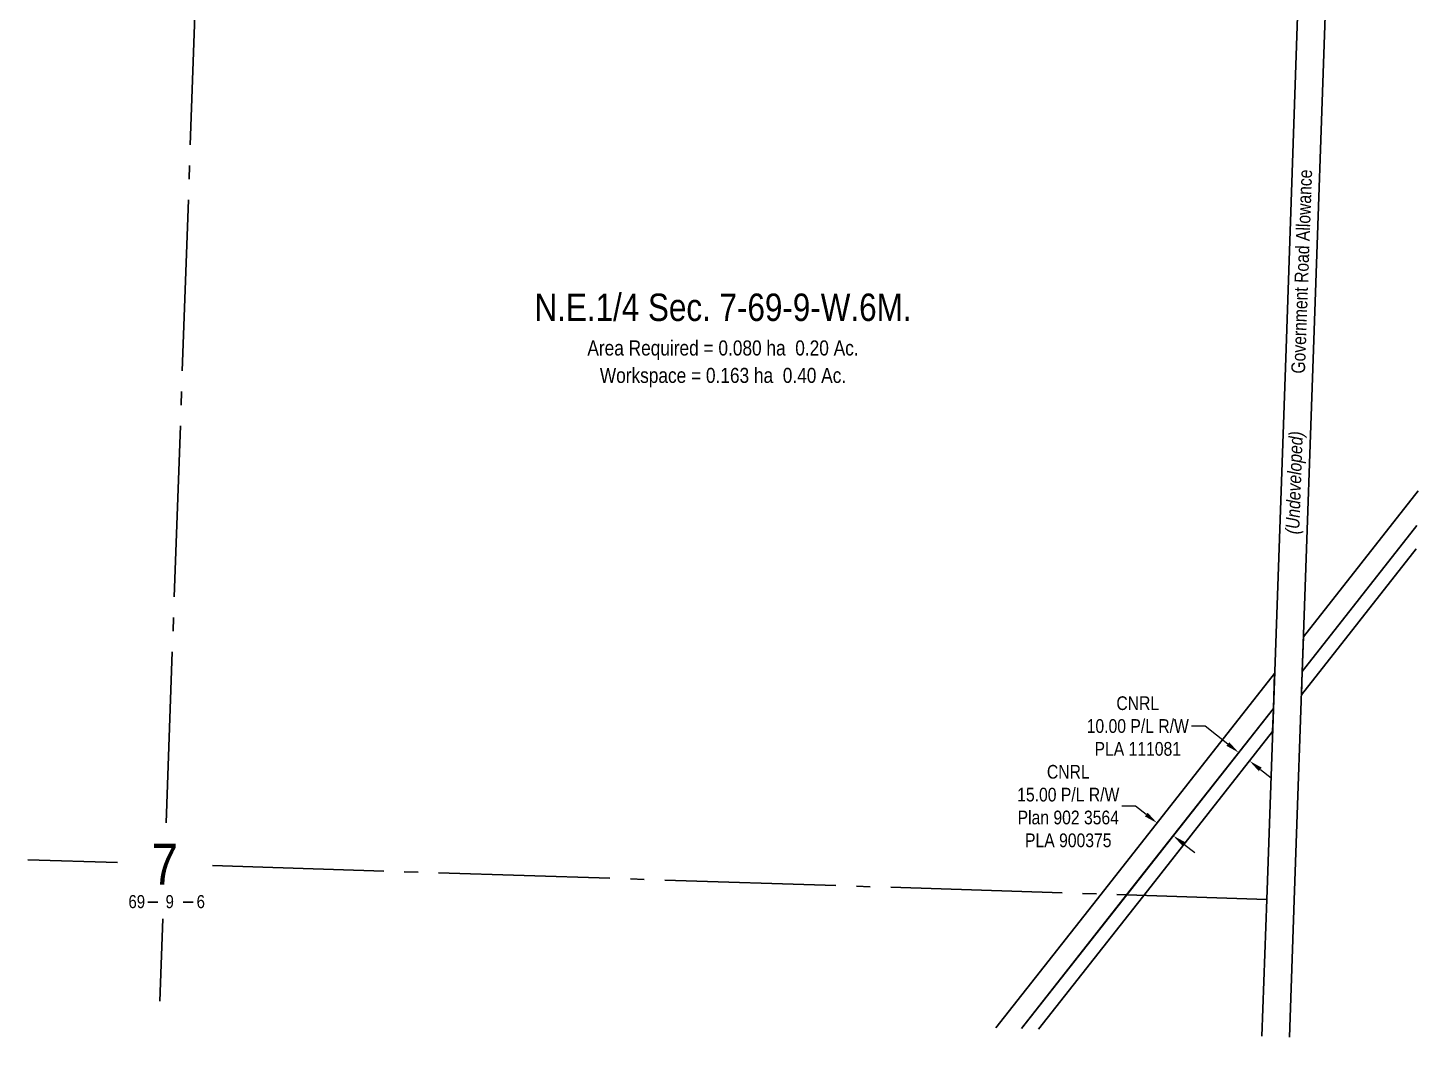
# Model space of a CAD drawing. Extents: x 345928 to 349876, y 6092726 to 6096361.
# Drawn here: x 348749 to 349763, y 6092726 to 6093462 of the extents above; entities that cross this region are included whole.
import ezdxf
from ezdxf.enums import TextEntityAlignment as Align

# ---------------------------------------------------------------- set-up
doc = ezdxf.new("R2010")
doc.units = 0
doc.header["$LTSCALE"] = 5
doc.header["$PDSIZE"] = 0.5
doc.linetypes.add('foc-QUARTERLINE', pattern=[33, 25, -3, 2, -3])
doc.layers.get('Defpoints').update_dxf_attribs({"color": 9})
for name, color, linetype in [('10', 1, 'Continuous'), ('9', 3, 'Continuous'), ('C-RW', 13, 'Continuous'), ('C-SYMBOL', 7, 'Continuous'), ('L-AREAREQUIRED', 7, 'Continuous'), ('L-AREAWORK', 7, 'Continuous'), ('L-QSEC', 8, 'foc-QUARTERLINE'), ('L-ROAD-T', 7, 'Continuous'), ('L-SEC', 7, 'Continuous'), ('L-SECLBL', 7, 'Continuous')]:
    doc.layers.add(name, color=color, linetype=linetype)
doc.layers.add('C-RW-T', color=13, linetype='Continuous', lineweight=9)
doc.layers.add('T-TEXT', color=48, linetype='Continuous', lineweight=18)
doc.styles.add('100L', font='ARIALN.TTF', dxfattribs={"height": 11})
doc.styles.add('175L', font='ARIALN.TTF', dxfattribs={"height": 20})
doc.styles.add('80CG', font='ARIALN.TTF', dxfattribs={"height": 10})
doc.styles.add('80L', font='ARIALN.TTF', dxfattribs={"height": 10})
doc.styles.add('80LS', font='ARIALNI.TTF', dxfattribs={"height": 10})
doc.styles.add('SIMPLEX', font='ARIALN.TTF')
doc.dimstyles.new('Compass 5 000', dxfattribs={"dimscale": 5, "dimtxt": 9, "dimasz": 2, "dimexe": 0.2, "dimexo": 0.0625, "dimgap": 0.5, "dimtad": 0, "dimtih": 1, "dimtoh": 1, "dimzin": 0, "dimdsep": 46, "dimtxsty": '80CG', "dimcen": 0.1, "dimse1": 1, "dimse2": 1, "dimclrd": 256, "dimclrt": 256, "dimaunit": 1, "dimadec": 4, "dimazin": 0, "dimtfac": 0.06, "dimtofl": 0, "dimtmove": 0, "dimatfit": 1, "dimfxl": 0.2, "dimtolj": 1, "dimtzin": 0, "dimlwd": -1, "dimarcsym": 0})

# ---------------------------------------------------------------- blocks, each defined once
blk = doc.blocks.new('L-SECLBL')
at = {"layer": '9', "color": 7}
for p, q in [((-5.1, -27.8), (-12.3, -27.8)), ((20.7, -27.8), (13.5, -27.8))]:
    blk.add_line(p, q, dxfattribs=at)
at = {"layer": '10', "color": 2, "style": 'SIMPLEX'}
blk.add_attdef('SEC', text='', height=30, dxfattribs=at).set_placement((0, 0), align=Align.MIDDLE)
at = {"layer": '10', "color": 5, "style": '80L'}
blk.add_attdef('TWP', text='', height=9.5, dxfattribs=at).set_placement((-14.4, -27.4), align=Align.MIDDLE_RIGHT)
blk.add_attdef('RGE', text='', height=9.5, dxfattribs=at).set_placement((3.6, -27.4), align=Align.MIDDLE_CENTER)
blk.add_attdef('MER', text='', height=9.5, dxfattribs=at).set_placement((23.2, -27.4), align=Align.MIDDLE_LEFT)
blk = doc.blocks.new('*D380')
at = {"layer": 'C-RW-T', "transparency": 16777216}
for p, q in [((349607.9, 6092952.9), (349597.9, 6092952.9)), ((349624.6, 6092939.8), (349607.9, 6092952.9)), ((349648.2, 6092921.3), (349656, 6092915.1))]:
    blk.add_line(p, q, dxfattribs=at)
for points in [[(349625.6, 6092941.1), (349623.5, 6092938.5), (349632.4, 6092933.6)], [(349649.2, 6092922.6), (349647.1, 6092920), (349640.3, 6092927.5)]]:
    blk.add_solid(points, dxfattribs=at)
at = {"layer": 'Defpoints', "color": 0, "transparency": 16777216}
for p in [(349632.4, 6092933.6), (349616.8, 6092913.7), (349624.6, 6092907.5)]:
    blk.add_point(p, dxfattribs=at)
at = {"layer": 'C-RW-T', "transparency": 16777216, "insert": (349558.8, 6092952.9), "char_height": 10, "attachment_point": 5, "style": '80CG'}
blk.add_mtext('\\A1;CNRL\\P10.00 P/L R/W\\PPLA 111081', dxfattribs=at)
blk = doc.blocks.new('*D386')
at = {"layer": 'C-RW-T', "transparency": 16777216}
for p, q in [((349557.1, 6092894.5), (349547.1, 6092894.5)), ((349565, 6092888.3), (349557.1, 6092894.5)), ((349592.5, 6092866.7), (349600.4, 6092860.6))]:
    blk.add_line(p, q, dxfattribs=at)
for points in [[(349566, 6092889.7), (349564, 6092887), (349572.9, 6092882.2)], [(349593.6, 6092868.1), (349591.5, 6092865.4), (349584.7, 6092872.9)]]:
    blk.add_solid(points, dxfattribs=at)
at = {"layer": 'Defpoints', "color": 0, "transparency": 16777216}
for p in [(349572.9, 6092882.2), (349576.4, 6092886.7), (349588.2, 6092877.4)]:
    blk.add_point(p, dxfattribs=at)
at = {"layer": 'C-RW-T', "transparency": 16777216, "insert": (349508.1, 6092894.5), "char_height": 10, "attachment_point": 5, "style": '80CG'}
blk.add_mtext('\\A1;CNRL\\P15.00 P/L R/W\\PPlan 902 3564\\PPLA 900375', dxfattribs=at)

msp = doc.modelspace()

# ---------------------------------------------------------------- linework, layer by layer
at = {"layer": 'C-RW'}
for points in [[(349762.441, 6093099.19), (349678.803, 6092992.653), (349679.692, 6093018.091), (349763.33, 6093124.624)], [(349761.848, 6093082.245), (349678.211, 6092975.708), (349678.803, 6092992.653), (349762.441, 6093099.19)], [(349455.358, 6092732.783), (349532.045, 6092830.343), (349658.629, 6092991.232), (349657.741, 6092965.84), (349550.65, 6092829.748), (349473.963, 6092732.186)], [(349474, 6092732.185), (349550.712, 6092829.747), (349657.742, 6092965.842), (349657.15, 6092948.914), (349563.145, 6092829.349), (349558.504, 6092823.449), (349486.411, 6092731.787)]]:
    msp.add_lwpolyline(points, dxfattribs=at)
at = {"layer": 'L-QSEC'}
for p, q in [((348850.21, 6092882.217), (348877.614, 6093656.076)), ((348749.225, 6092855.443), (348814.688, 6092853.345)), ((348883.921, 6092851.126), (349652.871, 6092826.48)), ((348845.623, 6092752.325), (348847.74, 6092812.269))]:
    msp.add_line(p, q, dxfattribs=at)
at = {"layer": 'L-SEC'}
for p, q in [((349680.967, 6093630.295), (349666.92, 6093228.388)), ((349687.021, 6093227.733), (349701.069, 6093629.641)), ((349666.92, 6093228.388), (349652.871, 6092826.48)), ((349672.972, 6092825.825), (349687.021, 6093227.733)), ((349652.871, 6092826.48), (349649.379, 6092726.564)), ((349669.481, 6092725.92), (349672.972, 6092825.825))]:
    msp.add_line(p, q, dxfattribs=at)

# ---------------------------------------------------------------- block references
at = {"layer": 'L-SECLBL', "xscale": 0.999765999999992, "yscale": 0.999765999999992, "zscale": 0.999765999999992}
msp.add_blockref('L-SECLBL', (348849.151, 6092852.24), dxfattribs=at).add_auto_attribs({'SEC': '7', 'TWP': '69', 'RGE': '9', 'MER': '6'})

# ---------------------------------------------------------------- texts
at = {"layer": 'C-SYMBOL', "color": 3, "style": '175L'}
msp.add_text('N.E.1/4 Sec. 7-69-9-W.6M.', height=19.99532, dxfattribs=at).set_placement((349256.282, 6093242.497), align=Align.BOTTOM_CENTER)
at = {"layer": 'L-AREAREQUIRED', "color": 5, "style": '100L'}
msp.add_text('Area Required = 0.080 ha  0.20 Ac.', height=10.99743, dxfattribs=at).set_placement((349256.282, 6093220.002), align=Align.BOTTOM_CENTER)
at = {"layer": 'L-AREAWORK', "color": 5, "style": '100L'}
msp.add_text('Workspace = 0.163 ha  0.40 Ac.', height=10.99743, dxfattribs=at).set_placement((349256.282, 6093200.007), align=Align.BOTTOM_CENTER)
at = {"layer": 'L-ROAD-T', "style": '80L'}
msp.add_text('Government Road Allowance', height=9.99766, rotation=87.966598, dxfattribs=at).set_placement((349678.347, 6093284.55), align=Align.MIDDLE_CENTER)
at = {"layer": 'T-TEXT', "style": '80LS'}
msp.add_text('(Undeveloped)', height=9.99766, rotation=87.966598, dxfattribs=at).set_placement((349672.877, 6093130.495), align=Align.MIDDLE_CENTER)

# ---------------------------------------------------------------- dimensions: what is measured, and where the dimension line sits
at = {"layer": 'C-RW-T'}
for base, p1, p2, angle, text, picture, middle in [((349632.419, 6092933.647), (349624.64, 6092907.522), (349616.768, 6092913.698), 141.885081, 'CNRL\\X10.00 P/L R/W\\PPLA 111081', '*D380', (349558.838, 6092952.863)), ((349572.881, 6092882.175), (349588.206, 6092877.413), (349576.411, 6092886.671), 141.87252, 'CNRL\\X15.00 P/L R/W\\PPlan 902 3564\\PPLA 900375', '*D386', (349508.063, 6092894.523))]:
    dim = msp.add_linear_dim(base=base, p1=p1, p2=p2, angle=angle, text=text, dimstyle='Compass 5 000', dxfattribs=at)
    dim.commit()
    dim.dimension.update_dxf_attribs({"geometry": picture, "text_midpoint": middle, "dimtype": 161})

doc.saveas('drawing.dxf')
